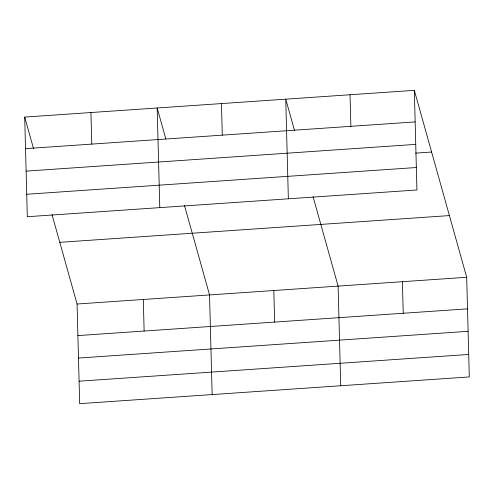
<?xml version="1.0" encoding="UTF-8"?>
<svg xmlns="http://www.w3.org/2000/svg" width="494" height="494" viewBox="0 0 494 494"><rect width="100%" height="100%" fill="white"/><g stroke="black" fill="none" stroke-linecap="round" stroke-linejoin="round"><path stroke-width="0.74" d="M414.324 90.34L416.93 189.98L27.312 216.718L24.7 117.078L414.324 90.34L466.688 277.282L469.3 376.922L79.676 403.66L77.07 304.02L52.012 214.569M25.527 148.651L415.151 121.913M26.114 171.115L415.738 144.378M415.534 153.134L431.608 152.035M26.719 194.259L416.343 167.522M59.786 242.326L449.41 215.588M77.07 304.02L466.688 277.282M77.891 335.587L467.515 308.849M78.484 358.051L468.108 331.313M79.089 381.195L468.713 354.457M294.597 130.743L285.748 99.164L288.354 198.804M313.054 196.655L338.112 286.106L340.724 385.746M165.811 138.833L157.172 107.988L159.778 207.628M184.484 205.473L209.536 294.924L212.148 394.564M24.7 117.078L33.549 148.657M402.4 281.691L403.228 313.264M350.036 94.755L350.864 126.322M273.824 290.515L274.652 322.088M221.46 103.579L222.288 135.146M143.303 299.475L144.131 331.042M90.933 112.533L91.761 144.106"/></g></svg>
